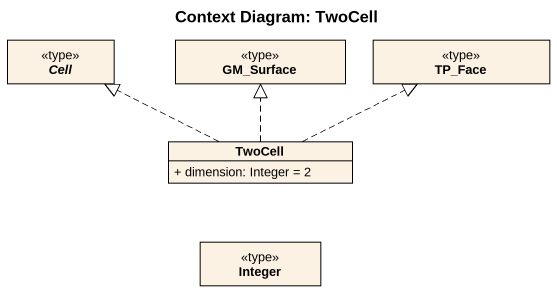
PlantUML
@startuml
title Context Diagram: TwoCell
hide circle
hide empty members
skinparam classAttributeIconSize 0
abstract class Cell <<type>>
class GM_Surface <<type>>
class TP_Face <<type>>
class TwoCell {
  + dimension: Integer = 2
}
class Integer <<type>>
TwoCell .left.|> Cell
TwoCell .up.|> GM_Surface
TwoCell .right.|> TP_Face
@enduml
